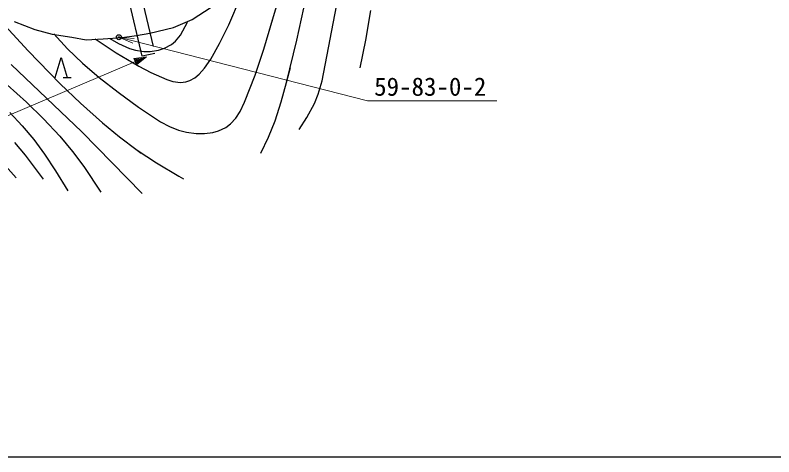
# Model space of a CAD drawing. Units: millimetres, scale not verified. Extents: x 40000 to 680000, y 20000 to 380000.
# Drawn here: x 373982 to 449882, y 205000 to 249127 of the extents above; entities that cross this region are included whole.
import ezdxf
from ezdxf.enums import TextEntityAlignment as Align

# ---------------------------------------------------------------- set-up
doc = ezdxf.new("R2010")
doc.units = ezdxf.units.MM
doc.header["$LTSCALE"] = 1000
doc.header["$PDMODE"] = 32
doc.header["$PDSIZE"] = 500
doc.linetypes.add('DASHED', pattern=[7.5, 6, -1.5])
for name, color, linetype, lineweight in [('M-BGD', 7, 'Continuous', 25), ('M-BMK-SRVR', 3, 'Continuous', 25), ('M-STR-HTXT', 7, 'Continuous', 13), ('M-TTL-BAND', 7, 'Continuous', 25)]:
    doc.layers.add(name, color=color, linetype=linetype, lineweight=lineweight)
doc.layers.add('M-OTRS', color=6, linetype='Continuous')
doc.styles.add('ＭＳ ゴシック', font='')
doc.styles.get('ＭＳ ゴシック').set_extended_font_data('MS Gothic')

# ---------------------------------------------------------------- blocks, each defined once
blk = doc.blocks.new('open_arrow')
at = {"color": 0, "linetype": 'Continuous', "lineweight": -2}
blk.add_lwpolyline([(7.5, 1.25), (0, 0), (7.5, -1.25)], dxfattribs=at)

msp = doc.modelspace()

# ---------------------------------------------------------------- linework, layer by layer
at = {"layer": 'M-BGD'}
for p, q in [((395342, 248161), (399116, 256998)), ((398869, 245731), (401595, 254995)), ((404691, 242564), (406530, 252177)), ((402168, 246637), (403103, 250935)), ((402168, 246637), (403103, 250935)), ((391683, 248708), (393575, 249928)), ((372156, 248951), (375285, 245573)), ((398869, 245731), (399834, 248993)), ((409055, 246636), (409556, 249610)), ((373877, 248504), (375952, 247698)), ((389810, 247896), (391683, 248708)), ((390514, 247133), (391218, 248422)), ((375952, 247698), (377685, 247234)), ((387441, 247335), (389810, 247896)), ((394426, 246314), (395342, 248161)), ((377685, 247234), (379638, 246916)), ((377841, 247252), (379203, 245782)), ((379638, 246916), (381069, 246677)), ((381069, 246677), (382802, 246750)), ((382002, 246750), (384102, 245376)), ((382002, 246750), (384102, 245376)), ((382802, 246750), (384682, 246896)), ((383465, 246801), (384327, 246295)), ((383465, 246801), (384327, 246295)), ((383465, 246801), (384327, 246295)), ((384682, 246896), (386123, 247091)), ((386123, 247091), (387441, 247335)), ((390017, 246523), (390514, 247133)), ((384327, 246295), (385418, 245794)), ((384327, 246295), (385418, 245794)), ((384327, 246295), (385418, 245794)), ((388929, 245826), (389634, 246204)), ((388929, 245826), (389634, 246204)), ((389634, 246204), (390017, 246523)), ((393545, 244749), (394426, 246314)), ((401137, 242393), (402168, 246637)), ((401137, 242393), (402168, 246637)), ((408481, 243860), (409055, 246636)), ((375285, 245573), (378487, 242270)), ((379203, 245782), (380703, 244322)), ((384102, 245376), (386345, 244035)), ((384102, 245376), (386345, 244035)), ((385418, 245794), (386030, 245620)), ((385418, 245794), (386030, 245620)), ((386030, 245620), (386864, 245509)), ((386030, 245620), (386864, 245509)), ((387944, 245316), (386697, 245019)), ((386864, 245509), (387503, 245513)), ((386864, 245509), (387503, 245513)), ((387503, 245513), (388338, 245639)), ((387503, 245513), (388338, 245639)), ((388338, 245639), (388929, 245826)), ((388338, 245639), (388929, 245826)), ((397977, 243135), (398869, 245731)), ((397977, 243135), (398869, 245731)), ((377982, 242894), (378582, 244894)), ((378582, 244894), (379182, 242894)), ((392929, 243847), (393545, 244749)), ((392929, 243847), (393545, 244749)), ((373597, 244209), (380639, 237470)), ((380703, 244322), (382374, 242911)), ((386345, 244035), (387556, 243392)), ((386345, 244035), (387556, 243392)), ((392385, 243230), (392929, 243847)), ((392385, 243230), (392929, 243847)), ((401137, 242393), (401514, 243913)), ((371819, 243357), (375108, 240431)), ((378782, 242894), (379582, 242894)), ((382374, 242911), (384280, 241448)), ((387556, 243392), (389146, 242688)), ((391941, 242859), (392385, 243230)), ((391941, 242859), (392385, 243230)), ((396935, 240444), (397977, 243135)), ((396935, 240444), (397977, 243135)), ((378487, 242270), (380502, 240327)), ((389146, 242688), (389741, 242513)), ((389741, 242513), (390508, 242410)), ((390508, 242410), (391051, 242458)), ((390508, 242410), (391051, 242458)), ((391051, 242458), (391464, 242590)), ((391051, 242458), (391464, 242590)), ((391464, 242590), (391941, 242859)), ((391464, 242590), (391941, 242859)), ((400609, 240458), (401137, 242393)), ((400609, 240458), (401137, 242393)), ((404293, 241233), (404691, 242564)), ((384280, 241448), (386321, 239929)), ((384280, 241448), (386321, 239929)), ((403913, 240297), (404293, 241233)), ((375108, 240431), (376827, 238755)), ((375108, 240431), (376827, 238755)), ((380502, 240327), (382705, 238355)), ((386321, 239929), (388515, 238456)), ((386321, 239929), (388515, 238456)), ((396483, 239511), (396935, 240444)), ((396483, 239511), (396935, 240444)), ((399985, 238558), (400609, 240458)), ((399985, 238558), (400609, 240458)), ((403154, 238897), (403913, 240297)), ((403154, 238897), (403913, 240297)), ((403913, 240297), (403922, 240317)), ((373455, 239392), (374692, 238079)), ((373455, 239392), (374692, 238079)), ((396048, 238837), (396483, 239511)), ((396048, 238837), (396483, 239511)), ((376827, 238755), (378438, 237035)), ((376827, 238755), (378438, 237035)), ((382705, 238355), (384410, 236960)), ((382705, 238355), (384410, 236960)), ((388515, 238456), (389407, 237997)), ((388515, 238456), (389407, 237997)), ((395524, 238263), (396048, 238837)), ((395524, 238263), (396048, 238837)), ((399325, 236948), (399985, 238558)), ((399325, 236948), (399985, 238558)), ((402398, 237708), (403154, 238897)), ((402398, 237708), (403154, 238897)), ((374692, 238079), (375848, 236702)), ((374692, 238079), (375848, 236702)), ((389407, 237997), (390338, 237634)), ((389407, 237997), (390338, 237634)), ((390338, 237634), (391117, 237428)), ((393751, 237411), (394337, 237574)), ((393751, 237411), (394337, 237574)), ((393751, 237411), (394337, 237574)), ((394337, 237574), (395050, 237909)), ((394337, 237574), (395050, 237909)), ((394337, 237574), (395050, 237909)), ((395050, 237909), (395524, 238263)), ((395050, 237909), (395524, 238263)), ((395050, 237909), (395223, 238023)), ((378438, 237035), (379729, 235505)), ((380639, 237470), (386697, 231304)), ((384410, 236960), (386177, 235650)), ((384410, 236960), (386177, 235650)), ((391117, 237428), (392089, 237299)), ((392089, 237299), (392928, 237299)), ((392089, 237299), (392928, 237299)), ((392089, 237299), (392928, 237299)), ((392928, 237299), (393751, 237411)), ((392928, 237299), (393751, 237411)), ((392928, 237299), (393751, 237411)), ((398543, 235326), (399325, 236948)), ((398543, 235326), (399325, 236948)), ((373910, 236417), (374990, 235152)), ((375848, 236702), (376931, 235235)), ((379729, 235505), (380847, 234022)), ((386177, 235650), (386602, 235357)), ((386177, 235650), (388113, 234380)), ((374990, 235152), (376785, 232754)), ((376931, 235235), (378030, 233564)), ((372754, 234368), (374073, 232886)), ((380847, 234022), (382561, 231438)), ((388113, 234380), (390346, 233046)), ((378030, 233564), (379242, 231591)), ((390346, 233046), (390811, 232775))]:
    msp.add_line(p, q, dxfattribs=at)
at = {"layer": 'M-BGD', "linetype": 'DASHED'}
for p, q in [((386697, 245019), (385143, 251548)), ((386389, 251844), (387944, 245316))]:
    msp.add_line(p, q, dxfattribs=at)
at = {"layer": 'M-BMK-SRVR'}
for p, q in [((384314, 246931), (384414, 246931)), ((384364, 246981), (384364, 246881))]:
    msp.add_line(p, q, dxfattribs=at)
msp.add_circle((384364, 246931), 50, dxfattribs=at)
at = {"layer": 'M-OTRS'}
msp.add_point((384364, 246931), dxfattribs=at)
at = {"layer": 'M-STR-HTXT'}
for p, q in [((387128, 244969), (361000, 233921)), ((385841, 244804), (387128, 244969)), ((386113, 244160), (385841, 244804)), ((385926, 244732), (386806, 244833)), ((386120, 244271), (385926, 244732)), ((386011, 244659), (386622, 244755)), ((386128, 244383), (386011, 244659)), ((386096, 244587), (386346, 244638)), ((386135, 244494), (386096, 244587)), ((387128, 244969), (386113, 244160)), ((386806, 244833), (386120, 244271)), ((386622, 244755), (386128, 244383)), ((386346, 244638), (386135, 244494))]:
    msp.add_line(p, q, dxfattribs=at)
msp.add_lwpolyline([(384364, 246931), (409225, 240567), (422173, 240567)], dxfattribs=at)
at = {"layer": 'M-TTL-BAND'}
msp.add_line((40000, 205000), (579000, 205000), dxfattribs=at)

# ---------------------------------------------------------------- block references
at = {"layer": 'M-STR-HTXT', "xscale": 200, "yscale": 200, "rotation": 345.6}
msp.add_blockref('open_arrow', (384364, 246931), dxfattribs=at)

# ---------------------------------------------------------------- texts
at = {"layer": 'M-STR-HTXT', "style": 'ＭＳ ゴシック'}
msp.add_text('59-83-0-2', height=1833, dxfattribs=at).set_placement((409896, 240526), align=Align.BOTTOM_LEFT)

doc.saveas('drawing.dxf')
